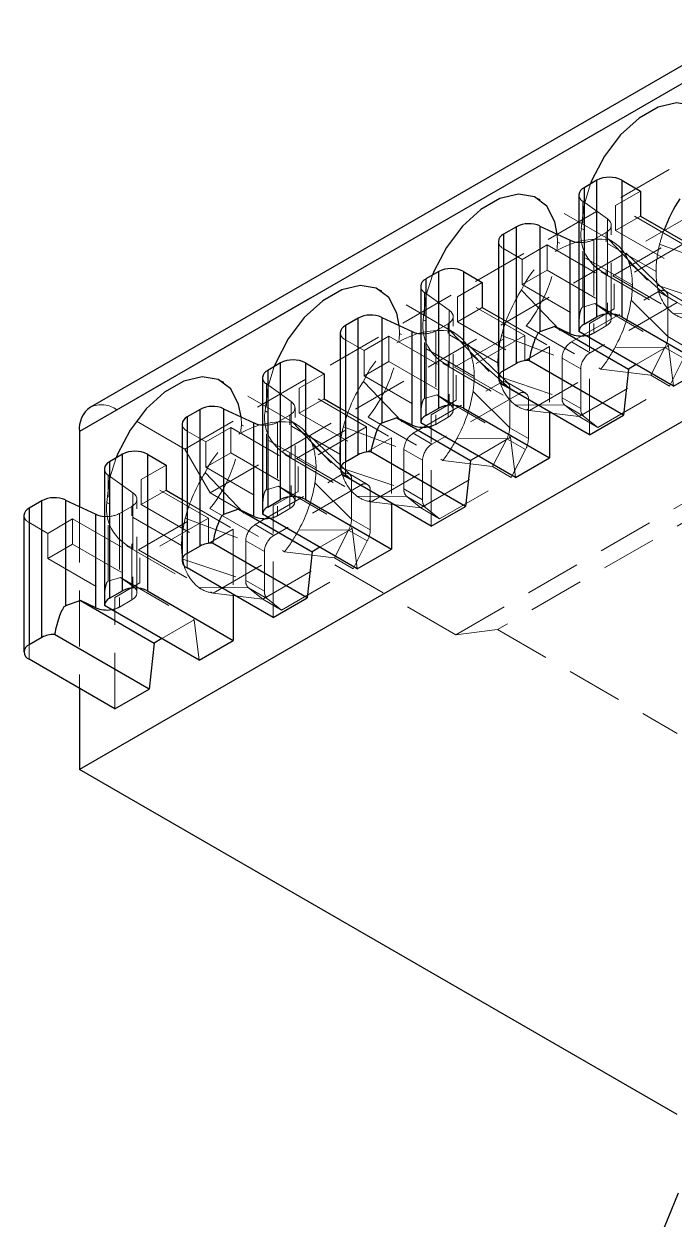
# Model space of a CAD drawing. Header units: millimetres. Extents: x 0 to 841, y 0 to 2287.
# Drawn here: x 581.86 to 596.63, y 270.47 to 297.6 of the extents above; entities that cross this region are included whole.
import ezdxf

# ---------------------------------------------------------------- set-up
doc = ezdxf.new("R2010")
doc.units = ezdxf.units.MM
doc.linetypes.add('HIDDEN', pattern=[1.905, 1.27, -0.635])

msp = doc.modelspace()

# ---------------------------------------------------------------- linework, layer by layer
at = {"color": 7, "linetype": 'Continuous', "lineweight": 25}
for p, q in [((598.447, 297.604), (583.372, 288.901)), ((598.199, 297.054), (583.123, 288.352)), ((594.875, 294.054), (594.583, 293.885)), ((594.875, 290.951), (594.875, 294.054)), ((595.441, 294.054), (595.441, 290.951)), ((595.441, 294.054), (595.865, 293.809)), ((594.466, 293.722), (594.466, 290.619)), ((594.583, 293.885), (594.583, 290.783)), ((595.865, 293.809), (595.865, 293.238)), ((595.865, 293.238), (597.393, 292.356)), ((593.047, 292.999), (592.754, 292.83)), ((592.754, 292.83), (592.754, 289.727)), ((593.047, 289.896), (593.047, 292.999)), ((593.581, 293.015), (593.581, 290.613)), ((593.581, 293.015), (594.272, 292.692)), ((592.637, 292.666), (592.637, 289.564)), ((594.272, 290.569), (594.272, 292.692)), ((591.283, 291.981), (590.991, 291.812)), ((590.991, 291.812), (590.991, 288.709)), ((591.283, 288.878), (591.283, 291.981)), ((591.849, 291.981), (591.849, 288.878)), ((591.849, 291.981), (592.273, 291.736)), ((592.273, 291.736), (592.273, 291.164)), ((590.874, 291.648), (590.874, 288.546)), ((589.454, 290.925), (589.162, 290.756)), ((589.454, 287.822), (589.454, 290.925)), ((589.989, 290.941), (589.989, 288.539)), ((589.989, 290.941), (590.68, 290.618)), ((592.273, 291.164), (592.637, 290.954)), ((594.583, 290.783), (594.875, 290.951)), ((595.441, 290.951), (597.393, 289.825)), ((589.162, 290.756), (589.162, 287.653)), ((593.92, 290.733), (593.581, 290.613)), ((593.92, 290.733), (595.595, 289.767)), ((594.272, 290.569), (593.92, 290.733)), ((589.045, 290.593), (589.045, 287.49)), ((590.68, 288.495), (590.68, 290.618)), ((596.617, 289.377), (594.466, 290.619)), ((587.691, 289.907), (587.399, 289.738)), ((587.691, 286.804), (587.691, 289.907)), ((588.257, 289.907), (588.257, 286.804)), ((588.257, 289.907), (588.681, 289.662)), ((593.047, 289.896), (592.754, 289.727)), ((595.481, 288.722), (593.33, 289.963)), ((595.768, 289.867), (595.595, 289.767)), ((596.617, 289.377), (597.393, 289.825)), ((587.281, 289.575), (587.281, 286.472)), ((587.399, 289.738), (587.399, 286.635)), ((588.681, 289.662), (588.681, 289.09)), ((595.595, 289.767), (595.481, 288.722)), ((598.199, 289.379), (583.123, 280.676)), ((594.706, 288.274), (592.754, 289.4)), ((588.681, 289.09), (589.045, 288.881)), ((585.862, 288.851), (585.57, 288.682)), ((585.862, 285.748), (585.862, 288.851)), ((586.397, 288.867), (586.397, 286.465)), ((586.397, 288.867), (587.087, 288.545)), ((590.991, 288.709), (591.283, 288.878)), ((591.849, 288.878), (593.801, 287.751)), ((593.801, 288.796), (593.801, 287.751)), ((585.453, 288.519), (585.453, 285.416)), ((585.57, 288.682), (585.57, 285.58)), ((587.087, 286.422), (587.087, 288.545)), ((590.328, 288.66), (589.989, 288.539)), ((590.328, 288.66), (592.002, 287.693)), ((590.68, 288.495), (590.328, 288.66)), ((593.025, 287.303), (590.874, 288.545)), ((594.706, 288.274), (595.481, 288.722)), ((583.123, 288.352), (583.123, 286.645)), ((584.099, 287.833), (583.806, 287.664)), ((583.806, 287.664), (583.806, 284.562)), ((584.099, 284.73), (584.099, 287.833)), ((584.665, 287.833), (584.665, 284.73)), ((584.665, 287.833), (585.089, 287.588)), ((589.454, 287.822), (589.162, 287.653)), ((591.889, 286.648), (589.738, 287.89)), ((592.002, 287.693), (591.889, 286.648)), ((592.176, 287.793), (592.002, 287.693)), ((593.025, 287.303), (593.801, 287.751)), ((583.689, 287.501), (583.689, 284.398)), ((585.089, 287.588), (585.089, 287.017)), ((591.114, 286.2), (589.162, 287.327)), ((585.089, 287.017), (585.453, 286.807)), ((582.27, 286.778), (581.978, 286.609)), ((581.978, 286.609), (581.978, 283.506)), ((582.27, 283.675), (582.27, 286.778)), ((582.805, 286.794), (582.805, 284.392)), ((582.805, 286.794), (583.495, 286.471)), ((586.736, 286.586), (586.397, 286.465)), ((586.736, 286.586), (588.41, 285.619)), ((587.087, 286.422), (586.736, 286.586)), ((587.399, 286.635), (587.691, 286.804)), ((588.257, 286.804), (590.208, 285.677)), ((590.208, 286.722), (590.208, 285.677)), ((591.114, 286.2), (591.889, 286.648)), ((581.861, 286.445), (581.861, 283.343)), ((583.495, 284.348), (583.495, 286.471)), ((589.433, 285.23), (587.281, 286.472)), ((588.297, 284.574), (586.146, 285.816)), ((585.862, 285.748), (585.57, 285.58)), ((588.41, 285.619), (588.297, 284.574)), ((588.584, 285.72), (588.41, 285.619)), ((589.433, 285.23), (590.208, 285.677)), ((587.521, 284.126), (585.57, 285.253)), ((583.806, 284.562), (584.099, 284.73)), ((584.665, 284.73), (586.616, 283.604)), ((583.144, 284.512), (582.805, 284.392)), ((583.144, 284.512), (584.818, 283.546)), ((583.495, 284.348), (583.144, 284.512)), ((585.841, 283.156), (583.689, 284.398)), ((586.616, 284.649), (586.616, 283.604)), ((587.521, 284.126), (588.297, 284.574)), ((582.27, 283.675), (581.978, 283.506)), ((584.705, 282.5), (582.554, 283.742)), ((584.992, 283.646), (584.818, 283.546)), ((585.841, 283.156), (586.616, 283.604)), ((584.818, 283.546), (584.705, 282.5)), ((583.929, 282.053), (581.978, 283.179)), ((583.123, 282.518), (583.123, 280.676)), ((583.929, 282.053), (584.705, 282.5)), ((596.7, 272.839), (583.123, 280.676)), ((596.72, 271.053), (596.254, 269.908))]:
    msp.add_line(p, q, dxfattribs=at)
at = {"color": 7, "linetype": 'HIDDEN', "lineweight": 18}
for p, q in [((583.972, 288.842), (599.047, 297.544)), ((585.517, 287.949), (600.593, 296.652)), ((586.092, 286.954), (601.167, 295.657)), ((595.234, 292.661), (593.537, 293.641)), ((595.3, 293.483), (595.865, 293.809)), ((594.555, 291.175), (594.555, 293.577)), ((594.555, 293.577), (595.114, 293.178)), ((595.3, 293.483), (595.3, 292.911)), ((596.827, 292.601), (595.3, 293.483)), ((595.114, 293.178), (595.114, 291.055)), ((595.3, 292.911), (595.865, 293.238)), ((593.984, 292.652), (593.976, 292.83)), ((596.219, 291.982), (594.522, 292.962)), ((595.086, 292.87), (594.806, 292.708)), ((595.086, 290.747), (595.086, 292.87)), ((595.203, 290.91), (595.203, 293.033)), ((595.3, 292.911), (596.827, 292.03)), ((607.694, 292.553), (592.619, 283.85)), ((593.178, 292.258), (593.744, 292.585)), ((593.744, 292.585), (595.271, 291.703)), ((593.744, 292.013), (593.744, 292.585)), ((595.681, 291.672), (593.984, 292.652)), ((594.806, 292.708), (594.806, 290.585)), ((595.144, 292.705), (596.275, 291.525)), ((595.236, 291.881), (596.726, 292.741)), ((596.827, 292.601), (595.271, 291.703)), ((596.445, 291.525), (595.38, 292.55)), ((596.301, 292.601), (597.675, 292.088)), ((591.671, 283.734), (606.746, 292.436)), ((592.754, 289.4), (592.754, 292.503)), ((592.754, 292.503), (593.178, 292.258)), ((593.178, 291.687), (593.178, 292.258)), ((593.178, 291.687), (593.744, 292.013)), ((593.744, 292.013), (595.271, 291.132)), ((595.599, 292.196), (596.488, 291.403)), ((591.707, 291.409), (592.273, 291.736)), ((594.969, 291.973), (596.666, 290.993)), ((595.236, 291.881), (596.933, 290.902)), ((591.642, 290.587), (589.945, 291.567)), ((590.963, 289.101), (590.963, 291.503)), ((590.963, 291.503), (591.522, 291.105)), ((593.164, 291.562), (594.295, 290.382)), ((593.178, 291.687), (594.706, 290.805)), ((594.295, 290.382), (596.275, 291.525)), ((595.271, 291.132), (595.271, 291.703)), ((596.245, 291.672), (597.675, 291.191)), ((596.275, 291.525), (596.7, 291.28)), ((596.85, 291.295), (596.425, 291.54)), ((591.707, 291.409), (591.707, 290.838)), ((593.235, 290.527), (591.707, 291.409)), ((594.829, 291.258), (594.555, 291.175)), ((596.7, 291.28), (594.72, 290.137)), ((595.114, 291.055), (594.829, 291.258)), ((594.829, 291.258), (596.504, 290.292)), ((595.655, 291.331), (596.488, 290.505)), ((596.488, 291.403), (596.488, 290.505)), ((596.488, 291.403), (596.912, 291.158)), ((591.522, 291.105), (591.522, 288.982)), ((591.611, 288.836), (591.611, 290.959)), ((591.707, 290.838), (592.273, 291.164)), ((592.637, 290.954), (593.801, 290.282)), ((594.706, 290.805), (595.271, 291.132)), ((596.61, 291.029), (597.742, 291.019)), ((590.392, 290.578), (590.384, 290.756)), ((592.627, 289.909), (590.93, 290.888)), ((591.494, 290.796), (591.214, 290.634)), ((591.494, 288.673), (591.494, 290.796)), ((591.644, 289.808), (593.27, 290.746)), ((591.707, 290.838), (593.235, 289.956)), ((593.27, 290.746), (594.967, 289.767)), ((594.706, 288.274), (594.706, 290.805)), ((594.806, 290.585), (595.086, 290.747)), ((589.162, 287.327), (589.162, 290.429)), ((589.162, 290.429), (589.586, 290.185)), ((589.586, 290.185), (590.152, 290.511)), ((590.152, 289.94), (590.152, 290.511)), ((590.152, 290.511), (591.679, 289.629)), ((592.089, 289.598), (590.392, 290.578)), ((591.214, 290.634), (591.214, 288.511)), ((591.552, 290.631), (592.683, 289.452)), ((593.235, 290.527), (591.679, 289.629)), ((592.853, 289.452), (591.788, 290.476)), ((592.709, 290.528), (594.083, 290.015)), ((593.235, 290.527), (593.235, 289.956)), ((594.295, 290.382), (594.72, 290.137)), ((596.488, 290.505), (596.912, 290.26)), ((589.586, 289.613), (589.586, 290.185)), ((592.007, 290.122), (592.895, 289.329)), ((593.235, 289.956), (593.801, 290.282)), ((593.801, 290.282), (593.801, 288.796)), ((595.29, 290.267), (596.421, 290.257)), ((596.504, 290.292), (595.768, 289.867)), ((596.421, 290.257), (596.099, 289.627)), ((596.421, 290.257), (596.846, 290.012)), ((596.617, 289.377), (596.504, 290.292)), ((589.586, 289.613), (590.152, 289.94)), ((590.152, 289.94), (591.679, 289.058)), ((591.377, 289.899), (593.074, 288.92)), ((594.083, 290.015), (594.083, 289.117)), ((594.083, 290.015), (594.508, 289.77)), ((596.523, 289.382), (596.846, 290.012)), ((588.115, 289.335), (588.681, 289.662)), ((589.586, 289.613), (591.114, 288.731)), ((591.644, 289.808), (593.341, 288.828)), ((591.679, 289.058), (591.679, 289.629)), ((592.653, 289.598), (594.083, 289.117)), ((593.341, 288.828), (594.967, 289.767)), ((594.467, 288.689), (596.094, 289.627)), ((594.467, 288.688), (596.094, 289.627)), ((594.468, 288.688), (596.094, 289.627)), ((594.472, 288.688), (596.099, 289.627)), ((594.508, 289.77), (594.508, 288.873)), ((596.094, 289.627), (594.967, 289.767)), ((596.094, 289.627), (596.094, 289.627)), ((596.094, 289.627), (596.094, 289.627)), ((596.099, 289.627), (596.094, 289.627)), ((596.099, 289.627), (596.523, 289.382)), ((588.05, 288.514), (586.353, 289.493)), ((587.371, 287.027), (587.371, 289.43)), ((587.371, 289.43), (587.93, 289.031)), ((588.115, 289.335), (588.115, 288.764)), ((589.643, 288.454), (588.115, 289.335)), ((589.572, 289.488), (590.703, 288.309)), ((590.703, 288.309), (592.683, 289.452)), ((592.683, 289.452), (593.108, 289.207)), ((593.258, 289.221), (592.833, 289.466)), ((592.895, 289.329), (592.895, 288.432)), ((592.895, 289.329), (593.32, 289.084)), ((594.897, 288.443), (596.523, 289.382)), ((587.93, 289.031), (587.93, 286.908)), ((588.115, 288.764), (588.681, 289.09)), ((591.237, 289.184), (590.963, 289.101)), ((591.114, 288.731), (591.679, 289.058)), ((593.108, 289.207), (591.128, 288.064)), ((591.522, 288.982), (591.237, 289.184)), ((591.237, 289.184), (592.912, 288.218)), ((592.063, 289.257), (592.895, 288.432)), ((593.32, 288.187), (593.32, 289.084)), ((594.083, 289.117), (594.508, 288.873)), ((585.517, 287.949), (583.972, 288.842)), ((589.035, 287.835), (587.338, 288.815)), ((588.019, 286.763), (588.019, 288.886)), ((588.115, 288.764), (589.643, 287.882)), ((589.045, 288.881), (590.208, 288.209)), ((593.018, 288.956), (594.15, 288.946)), ((594.467, 288.688), (593.341, 288.828)), ((594.15, 288.946), (594.472, 288.688)), ((594.15, 288.946), (594.574, 288.701)), ((586.8, 288.504), (586.792, 288.683)), ((588.497, 287.525), (586.8, 288.504)), ((587.902, 288.722), (587.622, 288.561)), ((587.622, 288.561), (587.622, 286.438)), ((587.902, 286.599), (587.902, 288.722)), ((587.96, 288.558), (589.091, 287.378)), ((588.052, 287.734), (589.678, 288.673)), ((589.678, 288.673), (591.375, 287.693)), ((591.114, 286.2), (591.114, 288.731)), ((591.214, 288.511), (591.494, 288.673)), ((594.467, 288.688), (594.467, 288.689)), ((594.467, 288.689), (594.468, 288.688)), ((594.472, 288.688), (594.468, 288.688)), ((594.472, 288.688), (594.897, 288.443)), ((594.574, 288.701), (594.897, 288.443)), ((585.57, 285.253), (585.57, 288.356)), ((585.57, 288.356), (585.994, 288.111)), ((585.994, 288.111), (586.56, 288.437)), ((586.56, 288.437), (588.087, 287.556)), ((586.56, 287.866), (586.56, 288.437)), ((589.643, 288.454), (588.087, 287.556)), ((589.261, 287.378), (588.196, 288.402)), ((589.117, 288.454), (590.491, 287.941)), ((589.643, 288.454), (589.643, 287.882)), ((589.643, 287.882), (590.208, 288.209)), ((590.208, 288.209), (590.208, 286.722)), ((590.703, 288.309), (591.128, 288.064)), ((592.912, 288.218), (592.176, 287.793)), ((592.895, 288.432), (593.32, 288.187)), ((593.025, 287.303), (592.912, 288.218)), ((586.092, 286.954), (585.517, 287.949)), ((585.994, 287.539), (585.994, 288.111)), ((588.415, 288.049), (589.303, 287.255)), ((590.491, 287.941), (590.491, 287.044)), ((590.491, 287.941), (590.916, 287.696)), ((591.698, 288.193), (592.829, 288.184)), ((592.829, 288.184), (592.507, 287.553)), ((592.829, 288.184), (593.254, 287.939)), ((592.931, 287.308), (593.254, 287.939)), ((585.994, 287.539), (586.56, 287.866)), ((586.56, 287.866), (588.087, 286.984)), ((587.785, 287.826), (589.482, 286.846)), ((588.052, 287.734), (589.749, 286.754)), ((589.749, 286.754), (591.375, 287.693)), ((590.916, 287.696), (590.916, 286.799)), ((592.502, 287.554), (591.375, 287.693)), ((584.523, 287.262), (585.089, 287.588)), ((585.98, 287.415), (587.111, 286.235)), ((585.994, 287.539), (587.521, 286.658)), ((588.087, 286.984), (588.087, 287.556)), ((589.061, 287.524), (590.491, 287.044)), ((589.665, 287.148), (589.241, 287.393)), ((590.875, 286.615), (592.502, 287.554)), ((590.875, 286.615), (592.502, 287.554)), ((590.875, 286.615), (592.502, 287.554)), ((590.88, 286.614), (592.507, 287.553)), ((592.502, 287.554), (592.502, 287.554)), ((592.502, 287.554), (592.502, 287.554)), ((592.507, 287.553), (592.502, 287.554)), ((592.507, 287.553), (592.931, 287.308)), ((583.778, 284.954), (583.778, 287.356)), ((583.778, 287.356), (584.338, 286.957)), ((584.523, 287.262), (584.523, 286.69)), ((586.051, 286.38), (584.523, 287.262)), ((587.111, 286.235), (589.091, 287.378)), ((587.645, 287.111), (587.371, 287.027)), ((589.515, 287.133), (587.536, 285.99)), ((587.93, 286.908), (587.645, 287.111)), ((587.645, 287.111), (589.32, 286.144)), ((588.471, 287.184), (589.303, 286.358)), ((589.091, 287.378), (589.515, 287.133)), ((589.303, 287.255), (589.303, 286.358)), ((589.303, 287.255), (589.728, 287.01)), ((591.304, 286.369), (592.931, 287.308)), ((584.338, 286.957), (584.338, 284.834)), ((584.523, 286.69), (585.089, 287.017)), ((591.671, 283.734), (586.092, 286.954)), ((587.521, 286.658), (588.087, 286.984)), ((589.426, 286.882), (590.557, 286.872)), ((589.728, 286.113), (589.728, 287.01)), ((590.491, 287.044), (590.916, 286.799)), ((590.557, 286.872), (590.88, 286.614)), ((590.557, 286.872), (590.982, 286.627)), ((583.123, 286.645), (583.123, 282.518)), ((585.443, 285.761), (583.745, 286.741)), ((584.31, 286.649), (584.03, 286.487)), ((584.31, 284.526), (584.31, 286.649)), ((584.427, 284.689), (584.427, 286.812)), ((584.46, 285.66), (586.086, 286.599)), ((584.523, 286.69), (586.051, 285.809)), ((585.453, 286.807), (586.616, 286.135)), ((586.086, 286.599), (587.783, 285.619)), ((587.521, 284.126), (587.521, 286.658)), ((587.622, 286.438), (587.902, 286.599)), ((590.875, 286.615), (589.749, 286.754)), ((590.875, 286.615), (590.875, 286.615)), ((590.88, 286.614), (590.875, 286.615)), ((590.875, 286.615), (590.875, 286.615)), ((590.88, 286.614), (591.304, 286.369)), ((590.982, 286.627), (591.304, 286.369)), ((582.402, 286.037), (582.968, 286.364)), ((582.968, 286.364), (584.495, 285.482)), ((582.968, 285.792), (582.968, 286.364)), ((584.03, 286.487), (584.03, 284.364)), ((586.051, 286.38), (584.495, 285.482)), ((585.525, 286.38), (586.899, 285.867)), ((586.051, 286.38), (586.051, 285.809)), ((589.303, 286.358), (589.728, 286.113)), ((581.978, 283.179), (581.978, 286.282)), ((581.978, 286.282), (582.402, 286.037)), ((582.402, 285.466), (582.402, 286.037)), ((586.051, 285.809), (586.616, 286.135)), ((586.616, 286.135), (586.616, 284.649)), ((587.111, 286.235), (587.536, 285.99)), ((588.106, 286.12), (589.237, 286.11)), ((589.32, 286.144), (588.584, 285.72)), ((589.237, 286.11), (588.914, 285.479)), ((589.237, 286.11), (589.661, 285.865)), ((589.433, 285.23), (589.32, 286.144)), ((582.402, 285.466), (582.968, 285.792)), ((582.968, 285.792), (584.495, 284.91)), ((584.193, 285.752), (585.89, 284.772)), ((586.899, 285.867), (586.899, 284.97)), ((586.899, 285.867), (587.323, 285.623)), ((589.339, 285.234), (589.661, 285.865)), ((584.46, 285.66), (586.157, 284.681)), ((584.495, 284.91), (584.495, 285.482)), ((586.157, 284.681), (587.783, 285.619)), ((587.323, 285.623), (587.323, 284.725)), ((588.91, 285.48), (587.783, 285.619)), ((582.402, 285.466), (583.929, 284.584)), ((585.469, 285.451), (586.899, 284.97)), ((587.283, 284.541), (588.91, 285.48)), ((587.283, 284.541), (588.91, 285.48)), ((587.283, 284.541), (588.91, 285.48)), ((587.288, 284.541), (588.914, 285.479)), ((587.712, 284.296), (589.339, 285.234)), ((588.91, 285.48), (588.91, 285.48)), ((588.91, 285.48), (588.91, 285.48)), ((588.914, 285.479), (588.91, 285.48)), ((588.914, 285.479), (589.339, 285.234)), ((584.053, 285.037), (583.778, 284.954)), ((584.338, 284.834), (584.053, 285.037)), ((584.053, 285.037), (585.727, 284.07)), ((586.899, 284.97), (587.323, 284.725)), ((583.929, 284.584), (584.495, 284.91)), ((585.834, 284.808), (586.965, 284.798)), ((587.283, 284.541), (586.157, 284.681)), ((586.965, 284.798), (587.288, 284.541)), ((586.965, 284.798), (587.39, 284.553)), ((583.929, 282.053), (583.929, 284.584)), ((584.03, 284.364), (584.31, 284.526)), ((587.283, 284.541), (587.283, 284.541)), ((587.288, 284.541), (587.283, 284.541)), ((587.283, 284.541), (587.283, 284.541)), ((587.288, 284.541), (587.712, 284.296)), ((587.39, 284.553), (587.712, 284.296)), ((585.727, 284.07), (584.992, 283.646)), ((585.841, 283.156), (585.727, 284.07)), ((592.619, 283.85), (591.671, 283.734)), ((592.619, 283.85), (596.7, 281.494))]:
    msp.add_line(p, q, dxfattribs=at)
at = {"color": 7, "linetype": 'Continuous', "lineweight": 25, "flags": 128}
for points in [[(597.576, 294.725), (597.515, 295.187), (597.334, 295.539), (597.049, 295.754), (596.684, 295.814), (596.266, 295.715), (595.832, 295.464), (595.415, 295.082), (595.049, 294.599), (594.764, 294.055), (594.73, 293.97)], [(593.976, 292.83), (593.923, 293.113), (593.742, 293.465), (593.457, 293.68), (593.092, 293.741), (592.674, 293.641), (592.24, 293.39), (591.823, 293.008), (591.457, 292.526), (591.172, 291.982), (591.138, 291.897)], [(590.384, 290.756), (590.33, 291.039), (590.15, 291.392), (589.865, 291.607), (589.499, 291.667), (589.082, 291.568), (588.648, 291.317), (588.23, 290.934), (587.865, 290.452), (587.58, 289.908), (587.545, 289.823)], [(586.792, 288.683), (586.738, 288.966), (586.558, 289.318), (586.273, 289.533), (585.907, 289.593), (585.49, 289.494), (585.055, 289.243), (584.638, 288.861), (584.273, 288.378), (583.988, 287.834), (583.953, 287.749)]]:
    msp.add_lwpolyline(points, dxfattribs=at)
at = {"color": 7, "linetype": 'HIDDEN', "lineweight": 18, "flags": 128}
for points in [[(594.73, 293.97), (594.584, 293.495), (594.522, 292.962)], [(595.086, 292.87), (595.133, 292.902), (595.168, 292.939), (595.192, 292.979), (595.203, 293.021), (595.2, 293.063), (595.183, 293.104), (595.155, 293.143), (595.114, 293.178)], [(591.138, 291.897), (590.992, 291.421), (590.93, 290.888)], [(591.494, 290.796), (591.541, 290.828), (591.576, 290.865), (591.6, 290.905), (591.61, 290.947), (591.608, 290.989), (591.591, 291.031), (591.562, 291.069), (591.522, 291.105)], [(595.114, 291.055), (595.155, 291.02), (595.183, 290.981), (595.2, 290.94), (595.203, 290.898), (595.192, 290.856), (595.168, 290.816), (595.133, 290.779), (595.086, 290.747)], [(587.545, 289.823), (587.399, 289.347), (587.338, 288.815)], [(587.902, 288.722), (587.949, 288.755), (587.984, 288.792), (588.008, 288.832), (588.018, 288.873), (588.015, 288.916), (587.999, 288.957), (587.97, 288.996), (587.93, 289.031)], [(591.522, 288.982), (591.562, 288.946), (591.591, 288.908), (591.608, 288.866), (591.61, 288.824), (591.6, 288.782), (591.576, 288.742), (591.541, 288.705), (591.494, 288.673)], [(583.953, 287.749), (583.807, 287.274), (583.745, 286.741)], [(584.31, 286.649), (584.356, 286.681), (584.392, 286.718), (584.416, 286.758), (584.426, 286.8), (584.423, 286.842), (584.407, 286.883), (584.378, 286.922), (584.338, 286.957)], [(587.93, 286.908), (587.97, 286.873), (587.999, 286.834), (588.015, 286.793), (588.018, 286.75), (588.008, 286.709), (587.984, 286.669), (587.949, 286.632), (587.902, 286.599)], [(584.338, 284.834), (584.378, 284.799), (584.407, 284.76), (584.423, 284.719), (584.426, 284.677), (584.416, 284.635), (584.392, 284.595), (584.356, 284.558), (584.31, 284.526)]]:
    msp.add_lwpolyline(points, dxfattribs=at)
at = {"color": 7, "linetype": 'Continuous', "lineweight": 25}
for centre, radius, start, end in [((595.158, 293.508), 0.615, 62.6097, 117.3903), ((594.664, 293.703), 0.199, 114.0741, 174.6058), ((599.842, 291.653), 3.668, 147.2777, 159.6638), ((592.837, 292.646), 0.201, 114.3747, 174.3052), ((593.331, 292.445), 0.623, 66.299, 117.1668), ((594.508, 293.219), 0.578, 245.8463, 265.7821), ((591.566, 291.435), 0.615, 62.6097, 117.3903), ((591.072, 291.63), 0.199, 114.0741, 174.6058), ((589.739, 290.371), 0.623, 66.299, 117.1668), ((595.158, 290.406), 0.615, 62.6097, 117.3903), ((589.245, 290.573), 0.201, 114.3747, 174.3052), ((594.666, 290.6), 0.201, 114.3461, 174.4864), ((590.916, 291.146), 0.578, 245.8463, 265.7821), ((594.524, 291.153), 0.636, 246.671, 279.3854), ((587.974, 289.361), 0.615, 62.6097, 117.3903), ((593.318, 289.386), 0.578, 88.7892, 118.0342), ((587.48, 289.556), 0.199, 114.0741, 174.6058), ((592.816, 289.564), 0.175, 110.7834, 249.2166), ((583.694, 288.424), 0.575, 124.0564, 187.2558), ((586.147, 288.297), 0.623, 66.299, 117.1668), ((591.566, 288.332), 0.615, 62.6097, 117.3903), ((585.653, 288.499), 0.201, 114.3747, 174.3052), ((587.324, 289.072), 0.578, 245.8463, 265.7821), ((590.932, 289.08), 0.636, 246.671, 279.3854), ((591.074, 288.526), 0.201, 114.3461, 174.4864), ((583.888, 287.482), 0.199, 114.0741, 174.6058), ((584.382, 287.287), 0.615, 62.6097, 117.3903), ((589.224, 287.49), 0.175, 110.7834, 249.2166), ((589.726, 287.312), 0.578, 88.7892, 118.0342), ((582.555, 286.224), 0.623, 66.299, 117.1668), ((587.974, 286.258), 0.615, 62.6097, 117.3903), ((582.061, 286.425), 0.201, 114.3747, 174.3052), ((587.481, 286.452), 0.201, 114.3461, 174.4864), ((583.732, 286.998), 0.578, 245.8463, 265.7821), ((587.339, 287.006), 0.636, 246.671, 279.3854), ((586.134, 285.239), 0.578, 88.7892, 118.0342), ((585.632, 285.416), 0.175, 110.7834, 249.2166), ((584.382, 284.185), 0.615, 62.6097, 117.3903), ((583.889, 284.379), 0.201, 114.3461, 174.4864), ((583.747, 284.932), 0.636, 246.671, 279.3854), ((582.542, 283.165), 0.578, 88.7892, 118.0342), ((582.04, 283.343), 0.175, 110.7834, 249.2166)]:
    msp.add_arc(centre, radius, start, end, dxfattribs=at)
at = {"color": 7, "linetype": 'HIDDEN', "lineweight": 18}
for centre, radius, start, end in [((594.649, 293.734), 0.183, 183.8143, 239.2371), ((595.474, 292.815), 0.963, 171.2141, 255.7038), ((599.467, 291.795), 3.267, 159.7153, 165.7088), ((592.837, 292.686), 0.201, 185.6948, 245.6253), ((594.929, 290.791), 1.926, 83.5998, 156.3948), ((590.693, 292.799), 3.294, 321.4628, 357.4407), ((594.527, 293.245), 0.606, 264.2046, 297.4785), ((594.814, 291.952), 0.822, 17.2601, 66.3381), ((598.759, 291.959), 2.54, 165.3535, 179.4803), ((594.121, 291.695), 1.56, 359.154, 18.7257), ((597.979, 291.975), 1.76, 179.7556, 189.9166), ((591.056, 291.661), 0.183, 183.8143, 239.2371), ((596.156, 289.629), 3.562, 147.1287, 165.3784), ((593.359, 291.68), 2.322, 351.3704, 359.8148), ((597.209, 291.794), 0.972, 187.2589, 231.9652), ((596.358, 291.424), 0.131, 350.786, 129.2033), ((592.381, 291.86), 3.316, 331.2932, 350.8258), ((597.038, 291.638), 0.744, 234.9308, 261.9213), ((591.337, 288.717), 1.926, 83.5998, 156.3948), ((591.882, 290.741), 0.963, 171.2141, 255.7038), ((589.245, 290.613), 0.201, 185.6948, 245.6253), ((587.101, 290.725), 3.294, 321.4628, 357.4407), ((590.935, 291.172), 0.606, 264.2046, 297.4785), ((591.222, 289.879), 0.822, 17.2601, 66.3381), ((595.166, 289.886), 2.54, 165.3535, 179.4803), ((594.544, 289.994), 0.461, 122.6055, 177.3945), ((594.554, 291.043), 0.523, 278.0809, 298.8407), ((595.928, 290.522), 0.56, 331.8177, 358.3193), ((590.529, 289.621), 1.56, 359.154, 18.7257), ((594.968, 289.749), 0.461, 122.6055, 177.3945), ((592.03, 292.016), 3.7, 322.5568, 331.7854), ((594.387, 289.901), 1.76, 179.7556, 189.9166), ((587.464, 289.587), 0.183, 183.8143, 239.2371), ((589.767, 289.606), 2.322, 351.3704, 359.8148), ((593.617, 289.721), 0.972, 187.2589, 231.9652), ((592.564, 287.555), 3.562, 147.1287, 165.3784), ((592.766, 289.35), 0.131, 350.786, 129.2033), ((588.789, 289.786), 3.316, 331.2932, 350.8258), ((593.19, 289.105), 0.131, 350.786, 129.2033), ((594.297, 289.101), 0.214, 175.5942, 226.5489), ((583.62, 288.351), 0.604, 54.3828, 114.3072), ((588.29, 288.667), 0.963, 171.2141, 255.7038), ((593.445, 289.564), 0.744, 234.9308, 261.9213), ((594.721, 288.856), 0.214, 175.5942, 226.5489), ((585.653, 288.539), 0.201, 185.6948, 245.6253), ((587.745, 286.643), 1.926, 83.5998, 156.3948), ((583.509, 288.651), 3.294, 321.4628, 357.4407), ((587.343, 289.098), 0.606, 264.2046, 297.4785), ((587.63, 287.805), 0.822, 17.2601, 66.3381), ((590.962, 288.97), 0.523, 278.0809, 298.8407), ((591.574, 287.812), 2.54, 165.3535, 179.4803), ((590.952, 287.92), 0.461, 122.6055, 177.3945), ((592.335, 288.448), 0.56, 331.8177, 358.3193), ((586.937, 287.548), 1.56, 359.154, 18.7257), ((591.376, 287.675), 0.461, 122.6055, 177.3945), ((588.438, 289.943), 3.7, 322.5568, 331.7854), ((592.76, 288.203), 0.56, 331.8177, 358.3193), ((590.795, 287.827), 1.76, 179.7556, 189.9166), ((583.872, 287.513), 0.183, 183.8143, 239.2371), ((588.972, 285.481), 3.562, 147.1287, 165.3784), ((586.175, 287.532), 2.322, 351.3704, 359.8148), ((590.025, 287.647), 0.972, 187.2589, 231.9652), ((589.174, 287.276), 0.131, 350.786, 129.2033), ((585.197, 287.712), 3.316, 331.2932, 350.8258), ((589.598, 287.031), 0.131, 350.786, 129.2033), ((589.853, 287.49), 0.744, 234.9308, 261.9213), ((590.705, 287.027), 0.214, 175.5942, 226.5489), ((584.698, 286.594), 0.963, 171.2141, 255.7038), ((591.129, 286.782), 0.214, 175.5942, 226.5489), ((582.061, 286.465), 0.201, 185.6948, 245.6253), ((583.75, 287.024), 0.606, 264.2046, 297.4785), ((587.982, 285.738), 2.54, 165.3535, 179.4803), ((587.37, 286.896), 0.523, 278.0809, 298.8407), ((588.743, 286.374), 0.56, 331.8177, 358.3193), ((587.36, 285.846), 0.461, 122.6055, 177.3945), ((584.845, 287.869), 3.7, 322.5568, 331.7854), ((589.168, 286.13), 0.56, 331.8177, 358.3193), ((587.202, 285.754), 1.76, 179.7556, 189.9166), ((587.784, 285.602), 0.461, 122.6055, 177.3945), ((586.433, 285.573), 0.972, 187.2589, 231.9652), ((587.112, 284.954), 0.214, 175.5942, 226.5489), ((586.261, 285.417), 0.744, 234.9308, 261.9213), ((587.537, 284.709), 0.214, 175.5942, 226.5489), ((583.778, 284.822), 0.523, 278.0809, 298.8407)]:
    msp.add_arc(centre, radius, start, end, dxfattribs=at)
for points, knots in [([(594.466, 290.619), (594.467, 290.77), (594.469, 290.96), (594.513, 291.127), (594.537, 291.165), (594.549, 291.172), (594.555, 291.175)], [0, 0, 0, 0, 0.7180828, 0.9070889, 0.9591377, 1, 1, 1, 1]), ([(590.874, 288.545), (590.875, 288.696), (590.876, 288.886), (590.92, 289.054), (590.945, 289.092), (590.957, 289.098), (590.963, 289.101)], [0, 0, 0, 0, 0.718083, 0.907089, 0.959138, 1, 1, 1, 1]), ([(587.281, 286.472), (587.283, 286.622), (587.284, 286.813), (587.328, 286.98), (587.353, 287.018), (587.365, 287.024), (587.371, 287.027)], [0, 0, 0, 0, 0.718083, 0.907089, 0.959138, 1, 1, 1, 1]), ([(583.689, 284.398), (583.691, 284.549), (583.692, 284.739), (583.736, 284.906), (583.76, 284.944), (583.773, 284.951), (583.778, 284.954)], [0, 0, 0, 0, 0.7180828, 0.9070889, 0.9591377, 1, 1, 1, 1])]:
    msp.add_open_spline(points, degree=3, knots=knots, dxfattribs=at)
at = {"color": 7, "linetype": 'Continuous', "lineweight": 25}
for points in [[(593.581, 290.613), (593.569, 290.605), (593.54, 290.585), (593.495, 290.507), (593.413, 290.307), (593.365, 290.108), (593.33, 289.963)], [(589.989, 288.539), (589.977, 288.531), (589.948, 288.512), (589.903, 288.433), (589.821, 288.234), (589.773, 288.034), (589.738, 287.89)], [(586.397, 286.465), (586.385, 286.457), (586.356, 286.438), (586.311, 286.359), (586.229, 286.16), (586.181, 285.96), (586.146, 285.816)], [(582.805, 284.392), (582.793, 284.384), (582.764, 284.364), (582.719, 284.286), (582.637, 284.086), (582.589, 283.887), (582.554, 283.742)]]:
    msp.add_open_spline(points, degree=3, knots=[0, 0, 0, 0, 0.071484, 0.174339, 0.403814, 1, 1, 1, 1], dxfattribs=at)

doc.saveas('drawing.dxf')
